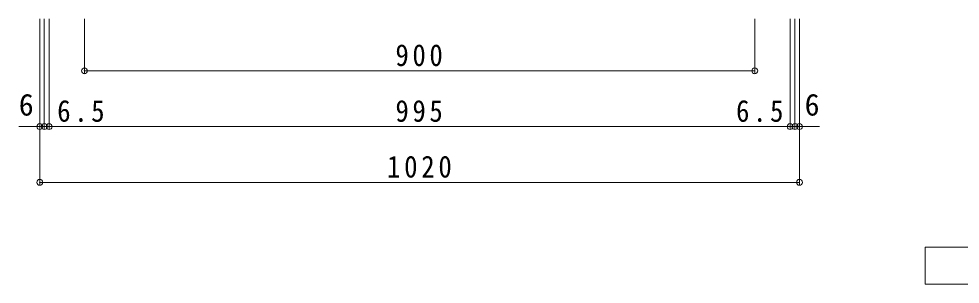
# Model space of a CAD drawing. Units: millimetres at full size, sheet at 1:10. Extents: x -1436 to 1780, y -1372 to 1204.
# Drawn here: x -990 to 274, y -627 to -270 of the extents above; entities that cross this region are included whole.
import ezdxf
from ezdxf.enums import TextEntityAlignment as Align

# ---------------------------------------------------------------- set-up
doc = ezdxf.new("R2010")
doc.units = ezdxf.units.MM
doc.header["$LTSCALE"] = 10
doc.header["$PDMODE"] = 32
doc.header["$PDSIZE"] = 8
doc.layers.add('C-4', color=7, linetype='Continuous', lineweight=9)
doc.layers.add('F-F_F-Fﾚｲﾔ', color=2, linetype='Continuous', lineweight=9)
doc.styles.add('ＭＳ ゴシック', font='')
doc.styles.get('ＭＳ ゴシック').set_extended_font_data('MS Gothic')

msp = doc.modelspace()

# ---------------------------------------------------------------- linework, layer by layer
at = {"layer": 'C-4'}
for p, q in [((-962.2, -493.39), (-962.2, -270.39)), ((-956.2, -418.39), (-956.2, -270.39)), ((-949.7, -418.39), (-949.7, -270.39)), ((-902.2, -343.39), (-902.2, -270.39)), ((-2.2, -343.39), (-2.2, -270.39)), ((45.3, -418.39), (45.3, -270.39)), ((51.8, -418.39), (51.8, -270.39)), ((57.8, -493.39), (57.8, -270.39)), ((-902.2, -340.39), (-2.2, -340.39)), ((-990.38, -415.39), (-956.2, -415.39)), ((-956.2, -415.39), (-949.7, -415.39)), ((-949.7, -415.39), (45.3, -415.39)), ((45.3, -415.39), (51.8, -415.39)), ((51.8, -415.39), (84.82, -415.39)), ((-962.2, -490.39), (57.8, -490.39))]:
    msp.add_line(p, q, dxfattribs=at)
for p in [(-902.2, -340.39), (-2.2, -340.39), (-962.2, -415.39), (-956.2, -415.39), (-949.7, -415.39), (45.3, -415.39), (51.8, -415.39), (57.8, -415.39), (-962.2, -490.39), (57.8, -490.39)]:
    msp.add_point(p, dxfattribs=at)
at = {"layer": 'F-F_F-Fﾚｲﾔ'}
msp.add_lwpolyline([(226.57, -627.41), (226.57, -577.41), (451.57, -577.41), (451.57, -627.41)], close=True, dxfattribs=at)

# ---------------------------------------------------------------- texts
at = {"layer": 'C-4', "color": 2, "style": 'ＭＳ ゴシック'}
for p in [(-990.38, -409.39), (64.82, -409.39)]:
    msp.add_text('6', height=29.33, dxfattribs=at).set_placement(p, align=Align.BOTTOM_LEFT)
at = {"layer": 'C-4', "color": 2, "char_height": 29.33, "attachment_point": 7, "style": 'ＭＳ ゴシック'}
for s, insert in [('\\T1.27;\\W0.9;900', (-484.7, -334.39)), ('\\T1.27;\\W0.9;6.5', (-938.82, -409.39)), ('\\T1.27;\\W0.9;995', (-484.7, -409.39)), ('\\T1.27;\\W0.9;6.5', (-27.3, -409.39)), ('\\T1.28;\\W0.9;1020', (-495.95, -484.39))]:
    msp.add_mtext(s, dxfattribs=dict(at, insert=insert))

doc.saveas('drawing.dxf')
